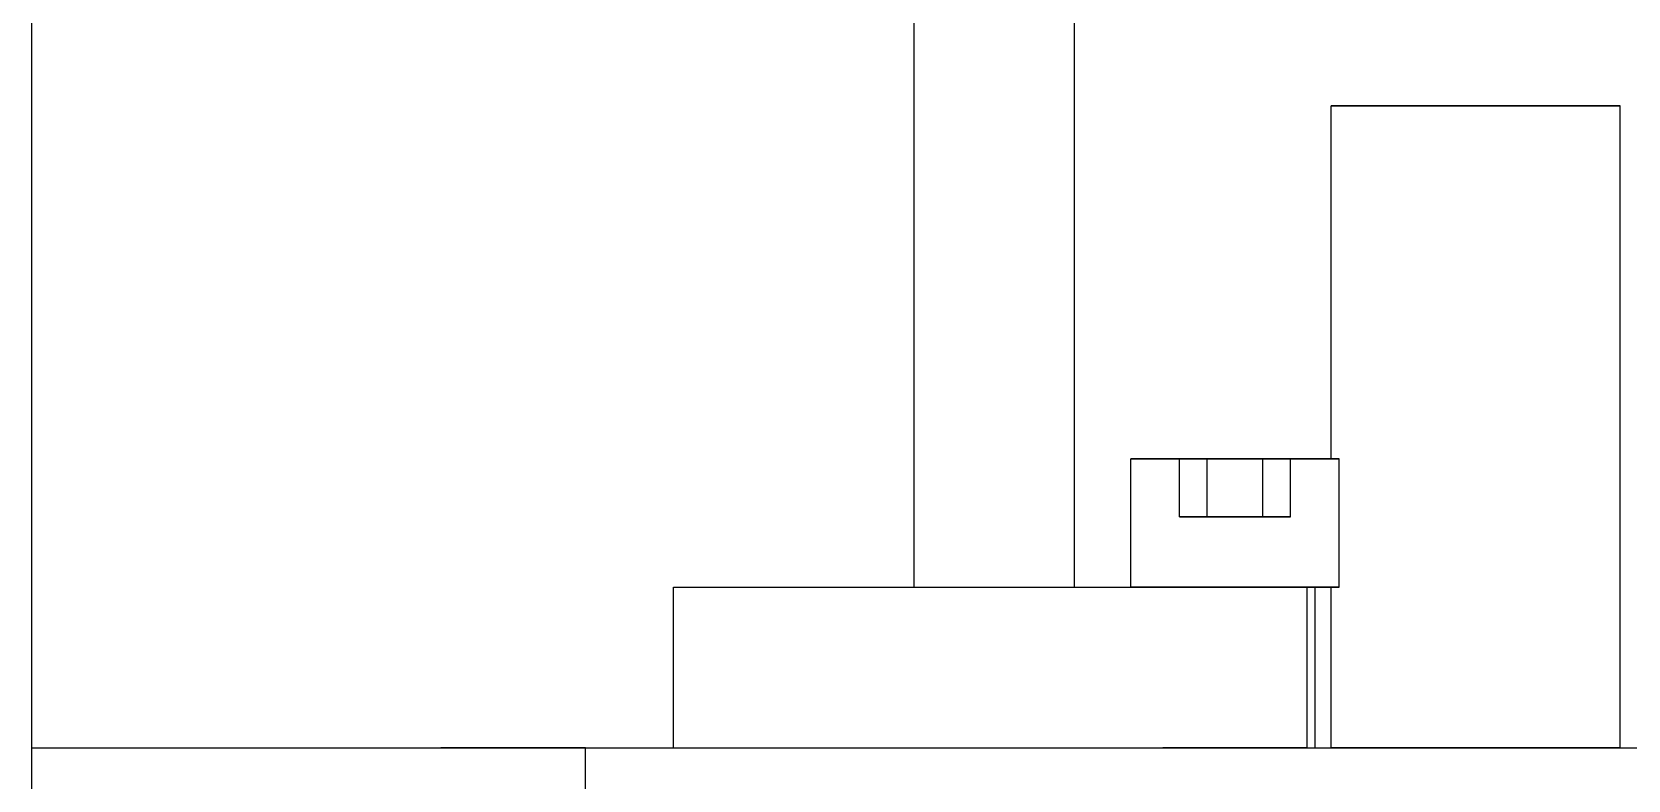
# Model space of a CAD drawing. Header units: millimetres. Extents: x -201 to 3037, y -406 to 3230.
# Drawn here: x 70 to 169.5, y 888 to 934.6 of the extents above; entities that cross this region are included whole.
import ezdxf

# ---------------------------------------------------------------- set-up
doc = ezdxf.new("R2010")
doc.units = ezdxf.units.MM
doc.layers.add('HIDDEN', color=8, linetype='Continuous')
doc.layers.add('VISIBLE', color=7, linetype='Continuous')

msp = doc.modelspace()

# ---------------------------------------------------------------- linework, layer by layer
at = {"layer": 'HIDDEN'}
for points in [[(70, 880), (70, 1157)], [(70, 880), (70, 1157)], [(70, 880), (70, 1157)], [(125, 900), (125, 1030)], [(125, 900), (125, 1030)], [(125, 900), (125, 1030)], [(135, 900), (135, 1030)], [(135, 900), (135, 1030)], [(135, 900), (135, 1030)], [(169, 930), (168.774, 930), (168.109, 930), (167.036, 930), (165.611, 930), (163.905, 930), (162.003, 930), (160, 930), (157.997, 930), (156.095, 930), (154.389, 930), (152.964, 930), (151.891, 930), (151.226, 930), (151, 930)], [(151.5, 908), (151.337, 908), (150.856, 908), (150.082, 908), (149.053, 908), (147.82, 908), (146.446, 908), (145, 908), (143.554, 908), (142.18, 908), (140.947, 908), (139.918, 908), (139.144, 908), (138.663, 908), (138.5, 908)], [(151.5, 908), (151.337, 908), (150.856, 908), (150.082, 908), (149.053, 908), (147.82, 908), (146.446, 908), (145, 908), (143.554, 908), (142.18, 908), (140.947, 908), (139.918, 908), (139.144, 908), (138.663, 908), (138.5, 908)], [(138.5, 908), (138.663, 908), (139.144, 908), (139.918, 908), (140.947, 908), (142.18, 908), (143.554, 908), (145, 908), (146.446, 908), (147.82, 908), (149.053, 908), (150.082, 908), (150.856, 908), (151.337, 908), (151.5, 908)], [(151.5, 908), (151.337, 908), (150.856, 908), (150.082, 908), (149.053, 908), (147.82, 908), (146.446, 908), (145, 908), (143.554, 908), (142.18, 908), (140.947, 908), (139.918, 908), (139.144, 908), (138.663, 908), (138.5, 908)], [(138.5, 908), (138.663, 908), (139.144, 908), (139.918, 908), (140.947, 908), (142.18, 908), (143.554, 908), (145, 908), (146.446, 908), (147.82, 908), (149.053, 908), (150.082, 908), (150.856, 908), (151.337, 908), (151.5, 908)], [(151.5, 908), (151.337, 908), (150.856, 908), (150.082, 908), (149.053, 908), (147.82, 908), (146.446, 908), (145, 908), (143.554, 908), (142.18, 908), (140.947, 908), (139.918, 908), (139.144, 908), (138.663, 908), (138.5, 908)], [(138.5, 908), (138.663, 908), (139.144, 908), (139.918, 908), (140.947, 908), (142.18, 908), (143.554, 908), (145, 908), (146.446, 908), (147.82, 908), (149.053, 908), (150.082, 908), (150.856, 908), (151.337, 908), (151.5, 908)], [(141.536, 908), (143.268, 908)], [(143.268, 908), (141.536, 908)], [(141.536, 904.4), (141.536, 908)], [(141.536, 908), (143.268, 908)], [(143.268, 908), (141.536, 908)], [(141.536, 904.4), (141.536, 908)], [(141.536, 908), (143.268, 908)], [(143.268, 908), (141.536, 908)], [(141.536, 904.4), (141.536, 908)], [(141.536, 908), (143.268, 908)], [(143.268, 908), (141.536, 908)], [(141.536, 904.4), (141.536, 908)], [(143.268, 908), (146.732, 908)], [(146.732, 908), (143.268, 908)], [(143.268, 904.4), (143.268, 908)], [(143.268, 904.4), (143.268, 908)], [(143.268, 908), (146.732, 908)], [(146.732, 908), (143.268, 908)], [(143.268, 904.4), (143.268, 908)], [(143.268, 904.4), (143.268, 908)], [(143.268, 908), (146.732, 908)], [(146.732, 908), (143.268, 908)], [(143.268, 904.4), (143.268, 908)], [(143.268, 904.4), (143.268, 908)], [(143.268, 908), (146.732, 908)], [(146.732, 908), (143.268, 908)], [(143.268, 904.4), (143.268, 908)], [(143.268, 904.4), (143.268, 908)], [(148.464, 908), (146.732, 908)], [(146.732, 908), (148.464, 908)], [(146.732, 904.4), (146.732, 908)], [(146.732, 904.4), (146.732, 908)], [(148.464, 908), (146.732, 908)], [(146.732, 908), (148.464, 908)], [(146.732, 904.4), (146.732, 908)], [(146.732, 904.4), (146.732, 908)], [(148.464, 908), (146.732, 908)], [(146.732, 908), (148.464, 908)], [(146.732, 904.4), (146.732, 908)], [(146.732, 904.4), (146.732, 908)], [(148.464, 908), (146.732, 908)], [(146.732, 908), (148.464, 908)], [(146.732, 904.4), (146.732, 908)], [(146.732, 904.4), (146.732, 908)], [(148.464, 904.4), (148.464, 908)], [(148.464, 904.4), (148.464, 908)], [(148.464, 904.4), (148.464, 908)], [(148.464, 904.4), (148.464, 908)], [(151.5, 900), (151.5, 908)], [(151.5, 900), (151.5, 908)], [(151.5, 900), (151.5, 908)], [(143.268, 904.4), (141.536, 904.4)], [(141.536, 904.4), (143.268, 904.4)], [(143.268, 904.4), (141.536, 904.4)], [(141.536, 904.4), (143.268, 904.4)], [(143.268, 904.4), (141.536, 904.4)], [(141.536, 904.4), (143.268, 904.4)], [(143.268, 904.4), (141.536, 904.4)], [(141.536, 904.4), (143.268, 904.4)], [(146.732, 904.4), (143.268, 904.4)], [(143.268, 904.4), (146.732, 904.4)], [(146.732, 904.4), (143.268, 904.4)], [(143.268, 904.4), (146.732, 904.4)], [(146.732, 904.4), (143.268, 904.4)], [(143.268, 904.4), (146.732, 904.4)], [(146.732, 904.4), (143.268, 904.4)], [(143.268, 904.4), (146.732, 904.4)], [(146.732, 904.4), (148.464, 904.4)], [(148.464, 904.4), (146.732, 904.4)], [(146.732, 904.4), (148.464, 904.4)], [(148.464, 904.4), (146.732, 904.4)], [(146.732, 904.4), (148.464, 904.4)], [(148.464, 904.4), (146.732, 904.4)], [(146.732, 904.4), (148.464, 904.4)], [(148.464, 904.4), (146.732, 904.4)], [(110, 890), (110, 900)], [(110, 900), (150, 900)], [(110, 890), (110, 900)], [(110, 890), (110, 900)], [(110, 900), (150, 900)], [(110, 900), (150, 900)], [(125, 900), (135, 900)], [(125, 900), (135, 900)], [(125, 900), (135, 900)], [(151.5, 900), (151.337, 900), (150.856, 900), (150.082, 900), (149.053, 900), (147.82, 900), (146.446, 900), (145, 900), (143.554, 900), (142.18, 900), (140.947, 900), (139.918, 900), (139.144, 900), (138.663, 900), (138.5, 900)], [(138.5, 900), (138.599, 900), (138.894, 900), (139.374, 900), (140.027, 900), (140.831, 900), (141.762, 900), (142.792, 900), (143.889, 900), (145.021, 900), (146.151, 900), (147.247, 900), (148.274, 900), (149.201, 900), (150, 900)], [(151.5, 900), (151.337, 900), (150.856, 900), (150.082, 900), (149.053, 900), (147.82, 900), (146.446, 900), (145, 900), (143.554, 900), (142.18, 900), (140.947, 900), (139.918, 900), (139.144, 900), (138.663, 900), (138.5, 900)], [(138.5, 900), (138.663, 900), (139.144, 900), (139.918, 900), (140.947, 900), (142.18, 900), (143.554, 900), (145, 900), (146.446, 900), (147.82, 900), (149.053, 900), (150.082, 900), (150.856, 900), (151.337, 900), (151.5, 900)], [(151.5, 900), (151.337, 900), (150.856, 900), (150.082, 900), (149.053, 900), (147.82, 900), (146.446, 900), (145, 900), (143.554, 900), (142.18, 900), (140.947, 900), (139.918, 900), (139.144, 900), (138.663, 900), (138.5, 900)], [(138.5, 900), (138.663, 900), (139.144, 900), (139.918, 900), (140.947, 900), (142.18, 900), (143.554, 900), (145, 900), (146.446, 900), (147.82, 900), (149.053, 900), (150.082, 900), (150.856, 900), (151.337, 900), (151.5, 900)], [(151.5, 900), (151.337, 900), (150.856, 900), (150.082, 900), (149.053, 900), (147.82, 900), (146.446, 900), (145, 900), (143.554, 900), (142.18, 900), (140.947, 900), (139.918, 900), (139.144, 900), (138.663, 900), (138.5, 900)], [(138.5, 900), (138.663, 900), (139.144, 900), (139.918, 900), (140.947, 900), (142.18, 900), (143.554, 900), (145, 900), (146.446, 900), (147.82, 900), (149.053, 900), (150.082, 900), (150.856, 900), (151.337, 900), (151.5, 900)], [(149.5, 900), (149.387, 900), (149.054, 900), (148.518, 900), (147.806, 900), (146.952, 900), (146.001, 900), (145, 900), (143.999, 900), (143.048, 900), (142.194, 900), (141.482, 900), (140.946, 900), (140.613, 900), (140.5, 900)], [(140.5, 900), (140.613, 900), (140.946, 900), (141.482, 900), (142.194, 900), (143.048, 900), (143.999, 900), (145, 900), (146.001, 900), (146.952, 900), (147.806, 900), (148.518, 900), (149.054, 900), (149.387, 900), (149.5, 900)], [(149.5, 900), (149.387, 900), (149.054, 900), (148.518, 900), (147.806, 900), (146.952, 900), (146.001, 900), (145, 900), (143.999, 900), (143.048, 900), (142.194, 900), (141.482, 900), (140.946, 900), (140.613, 900), (140.5, 900)], [(140.5, 900), (140.613, 900), (140.946, 900), (141.482, 900), (142.194, 900), (143.048, 900), (143.999, 900), (145, 900), (146.001, 900), (146.952, 900), (147.806, 900), (148.518, 900), (149.054, 900), (149.387, 900), (149.5, 900)], [(149.5, 900), (149.387, 900), (149.054, 900), (148.518, 900), (147.806, 900), (146.952, 900), (146.001, 900), (145, 900), (143.999, 900), (143.048, 900), (142.194, 900), (141.482, 900), (140.946, 900), (140.613, 900), (140.5, 900)], [(140.5, 900), (140.613, 900), (140.946, 900), (141.482, 900), (142.194, 900), (143.048, 900), (143.999, 900), (145, 900), (146.001, 900), (146.952, 900), (147.806, 900), (148.518, 900), (149.054, 900), (149.387, 900), (149.5, 900)], [(149.5, 900), (149.387, 900), (149.054, 900), (148.518, 900), (147.806, 900), (146.952, 900), (146.001, 900), (145, 900), (143.999, 900), (143.048, 900), (142.194, 900), (141.482, 900), (140.946, 900), (140.613, 900), (140.5, 900)], [(140.5, 900), (140.613, 900), (140.946, 900), (141.482, 900), (142.194, 900), (143.048, 900), (143.999, 900), (145, 900), (146.001, 900), (146.952, 900), (147.806, 900), (148.518, 900), (149.054, 900), (149.387, 900), (149.5, 900)], [(149.5, 890), (149.5, 900)], [(149.5, 890), (149.5, 900)], [(149.5, 890), (149.5, 900)], [(149.5, 890), (149.5, 900)], [(150, 890), (150, 900)], [(150, 890), (150, 900)], [(150, 890), (150, 900)], [(70, 880), (70, 890)], [(70, 890), (540, 890)], [(104.5, 890), (104.387, 890), (104.054, 890), (103.518, 890), (102.806, 890), (101.952, 890), (101.001, 890), (100, 890), (98.999, 890), (98.048, 890), (97.194, 890), (96.482, 890), (95.946, 890), (95.613, 890), (95.5, 890)], [(95.5, 890), (95.613, 890), (95.946, 890), (96.482, 890), (97.194, 890), (98.048, 890), (98.999, 890), (100, 890), (101.001, 890), (101.952, 890), (102.806, 890), (103.518, 890), (104.054, 890), (104.387, 890), (104.5, 890)], [(104.5, 890), (104.387, 890), (104.054, 890), (103.518, 890), (102.806, 890), (101.952, 890), (101.001, 890), (100, 890), (98.999, 890), (98.048, 890), (97.194, 890), (96.482, 890), (95.946, 890), (95.613, 890), (95.5, 890)], [(95.5, 890), (95.613, 890), (95.946, 890), (96.482, 890), (97.194, 890), (98.048, 890), (98.999, 890), (100, 890), (101.001, 890), (101.952, 890), (102.806, 890), (103.518, 890), (104.054, 890), (104.387, 890), (104.5, 890)], [(104.5, 880), (104.5, 890)], [(104.5, 880), (104.5, 890)], [(110, 890), (150, 890)], [(110, 890), (150, 890)], [(110, 890), (150, 890)], [(110, 890), (150, 890)], [(149.5, 890), (149.387, 890), (149.054, 890), (148.518, 890), (147.806, 890), (146.952, 890), (146.001, 890), (145, 890), (143.999, 890), (143.048, 890), (142.194, 890), (141.482, 890), (140.946, 890), (140.613, 890), (140.5, 890)], [(140.5, 890), (140.613, 890), (140.946, 890), (141.482, 890), (142.194, 890), (143.048, 890), (143.999, 890), (145, 890), (146.001, 890), (146.952, 890), (147.806, 890), (148.518, 890), (149.054, 890), (149.387, 890), (149.5, 890)], [(149.5, 890), (149.387, 890), (149.054, 890), (148.518, 890), (147.806, 890), (146.952, 890), (146.001, 890), (145, 890), (143.999, 890), (143.048, 890), (142.194, 890), (141.482, 890), (140.946, 890), (140.613, 890), (140.5, 890)], [(140.5, 890), (140.613, 890), (140.946, 890), (141.482, 890), (142.194, 890), (143.048, 890), (143.999, 890), (145, 890), (146.001, 890), (146.952, 890), (147.806, 890), (148.518, 890), (149.054, 890), (149.387, 890), (149.5, 890)], [(149.5, 890), (149.387, 890), (149.054, 890), (148.518, 890), (147.806, 890), (146.952, 890), (146.001, 890), (145, 890), (143.999, 890), (143.048, 890), (142.194, 890), (141.482, 890), (140.946, 890), (140.613, 890), (140.5, 890)], [(140.5, 890), (140.613, 890), (140.946, 890), (141.482, 890), (142.194, 890), (143.048, 890), (143.999, 890), (145, 890), (146.001, 890), (146.952, 890), (147.806, 890), (148.518, 890), (149.054, 890), (149.387, 890), (149.5, 890)], [(149.5, 890), (149.387, 890), (149.054, 890), (148.518, 890), (147.806, 890), (146.952, 890), (146.001, 890), (145, 890), (143.999, 890), (143.048, 890), (142.194, 890), (141.482, 890), (140.946, 890), (140.613, 890), (140.5, 890)], [(140.5, 890), (140.613, 890), (140.946, 890), (141.482, 890), (142.194, 890), (143.048, 890), (143.999, 890), (145, 890), (146.001, 890), (146.952, 890), (147.806, 890), (148.518, 890), (149.054, 890), (149.387, 890), (149.5, 890)], [(169, 890), (168.774, 890), (168.109, 890), (167.036, 890), (165.611, 890), (163.905, 890), (162.003, 890), (160, 890), (157.997, 890), (156.095, 890), (154.389, 890), (152.964, 890), (151.891, 890), (151.226, 890), (151, 890)], [(151, 890), (151.226, 890), (151.891, 890), (152.964, 890), (154.389, 890), (156.095, 890), (157.997, 890), (160, 890), (162.003, 890), (163.905, 890), (165.611, 890), (167.036, 890), (168.109, 890), (168.774, 890), (169, 890)]]:
    msp.add_lwpolyline(points, dxfattribs=at)
at = {"layer": 'VISIBLE'}
for points in [[(125, 900), (125, 1030)], [(135, 900), (135, 1030)], [(70, 880), (70, 1010)], [(151, 930), (151.226, 930), (151.891, 930), (152.964, 930), (154.389, 930), (156.095, 930), (157.997, 930), (160, 930), (162.003, 930), (163.905, 930), (165.611, 930), (167.036, 930), (168.109, 930), (168.774, 930), (169, 930)], [(151, 908), (151, 930)], [(169, 890), (169, 930)], [(138.5, 908), (138.663, 908), (139.144, 908), (139.918, 908), (140.947, 908), (142.18, 908), (143.554, 908), (145, 908), (146.446, 908), (147.82, 908), (149.053, 908), (150.082, 908), (150.856, 908), (151.337, 908), (151.5, 908)], [(138.5, 900), (138.5, 908)], [(151.5, 900), (151.5, 908)], [(110, 890), (110, 900)], [(110, 900), (150, 900)], [(125, 900), (135, 900)], [(150, 890), (150, 900)], [(150, 900), (150.199, 900), (150.386, 900), (150.56, 900), (150.719, 900), (150.865, 900), (150.997, 900), (151.114, 900), (151.215, 900), (151.302, 900), (151.373, 900), (151.428, 900), (151.468, 900), (151.492, 900), (151.5, 900)], [(151, 890), (151, 900)], [(70, 880), (70, 890)], [(70, 890), (540, 890)]]:
    msp.add_lwpolyline(points, dxfattribs=at)

doc.saveas('drawing.dxf')
